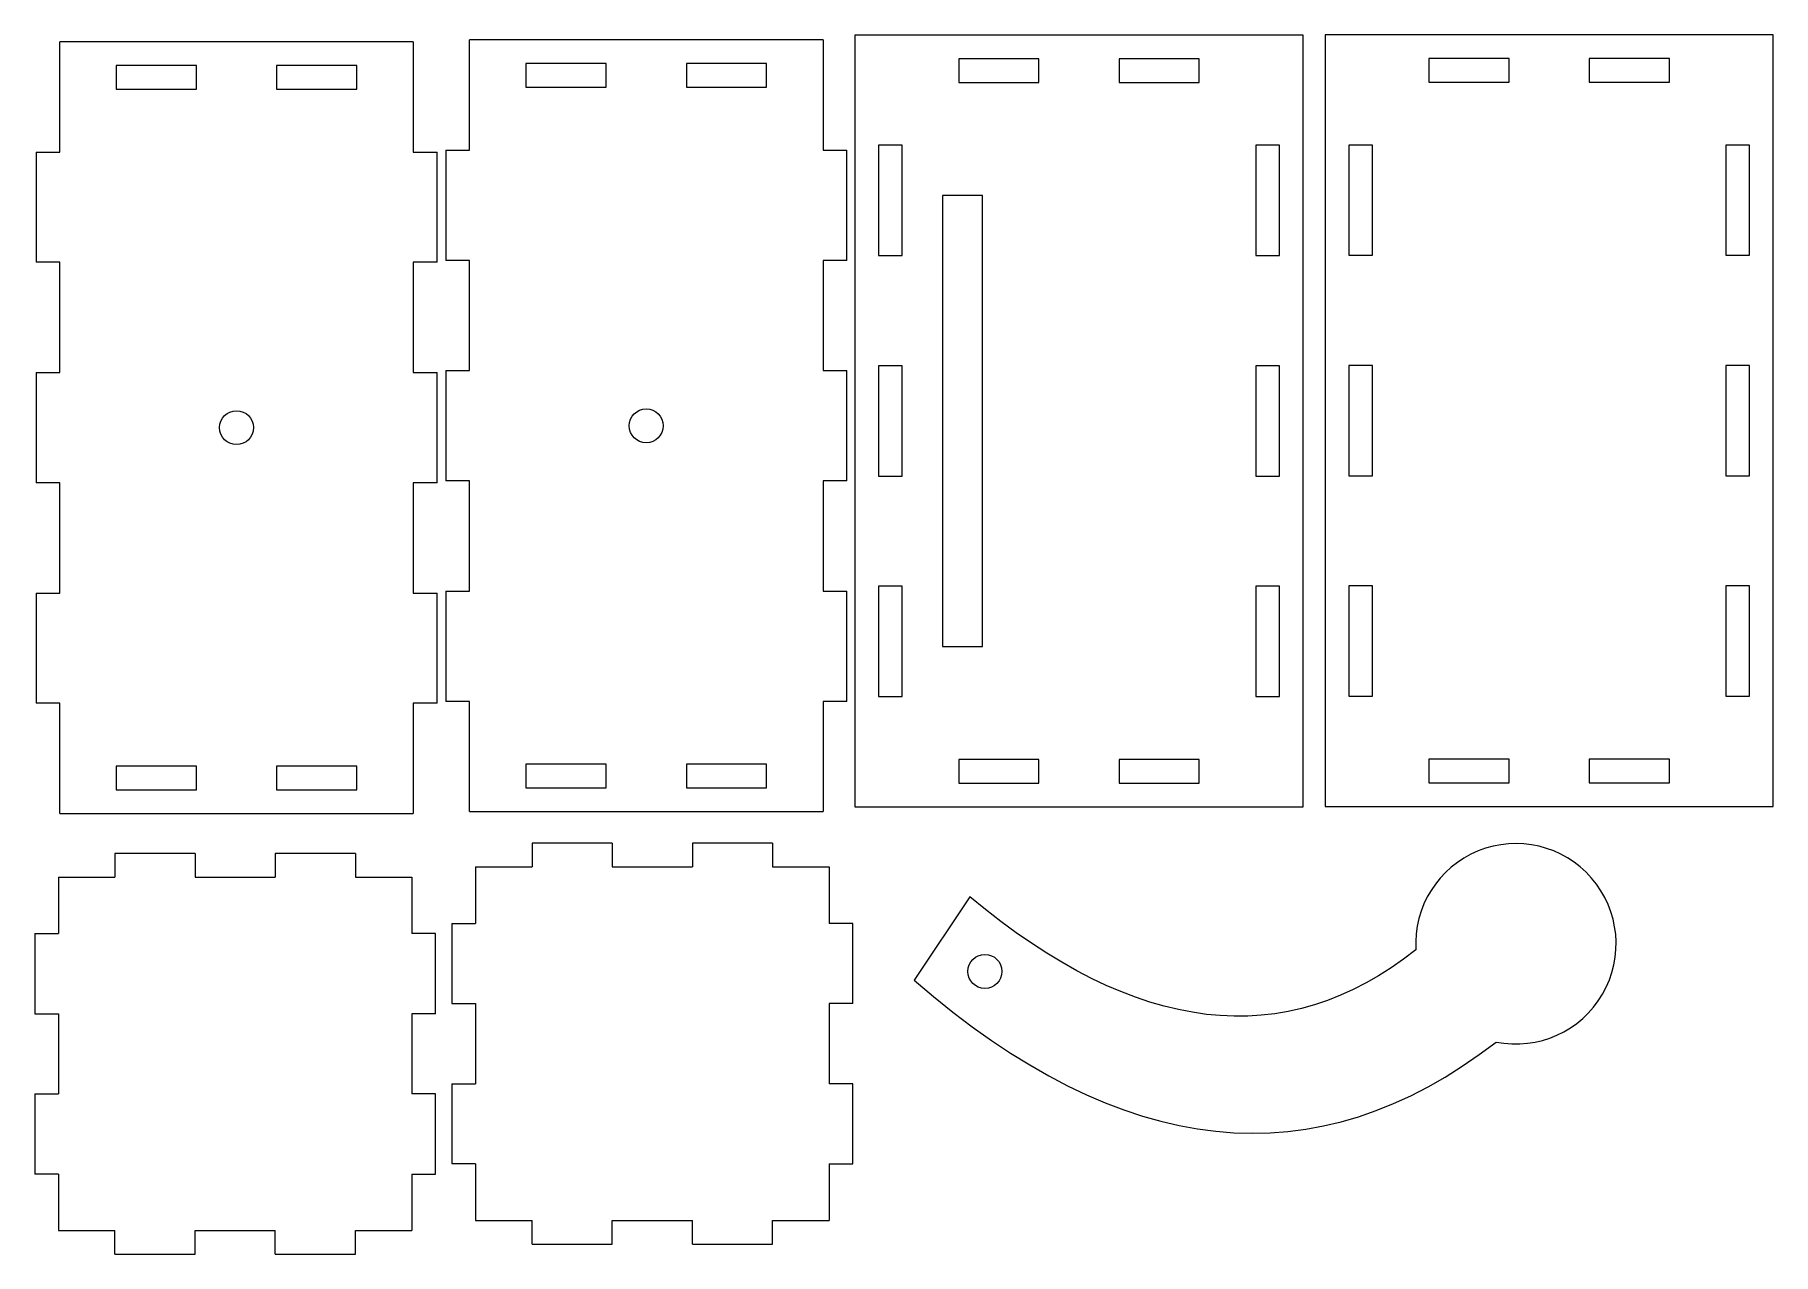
# Model space of a CAD drawing. Header units: inches. Extents: x 0.54 to 9.21, y 26.22 to 32.3.
import ezdxf

# ---------------------------------------------------------------- set-up
doc = ezdxf.new("R2010")
doc.units = ezdxf.units.IN
doc.header["$MEASUREMENT"] = 0

msp = doc.modelspace()

# ---------------------------------------------------------------- linework, layer by layer
at = {"color": 7, "linetype": 'Continuous', "lineweight": 15}
for p, q in [((2.7097, 31.7249), (2.7097, 32.2749)), ((4.4735, 32.2749), (2.7097, 32.2749)), ((4.4735, 32.2749), (4.4735, 31.7249)), ((6.869, 32.2992), (4.6328, 32.2992)), ((4.6328, 32.2992), (4.6328, 28.4492)), ((6.869, 28.4492), (6.869, 32.2992)), ((9.2144, 32.3005), (6.9781, 32.3005)), ((6.9781, 32.3005), (6.9781, 28.4505)), ((9.2144, 28.4505), (9.2144, 32.3005)), ((0.6657, 31.7154), (0.6657, 32.2654)), ((2.4295, 32.2654), (0.6657, 32.2654)), ((2.4295, 32.2654), (2.4295, 31.7154)), ((5.5509, 32.1811), (5.1509, 32.1811)), ((5.1509, 32.1811), (5.1509, 32.063)), ((5.5509, 32.063), (5.5509, 32.1811)), ((6.3509, 32.1811), (5.9509, 32.1811)), ((5.9509, 32.1811), (5.9509, 32.063)), ((6.3509, 32.063), (6.3509, 32.1811)), ((7.8962, 32.1824), (7.4962, 32.1824)), ((7.4962, 32.1824), (7.4962, 32.0643)), ((7.8962, 32.0643), (7.8962, 32.1824)), ((8.6962, 32.1824), (8.2962, 32.1824)), ((8.2962, 32.1824), (8.2962, 32.0643)), ((8.6962, 32.0643), (8.6962, 32.1824)), ((1.3476, 32.1473), (0.9476, 32.1473)), ((0.9476, 32.1473), (0.9476, 32.0292)), ((1.3476, 32.0292), (1.3476, 32.1473)), ((2.1476, 32.1473), (1.7476, 32.1473)), ((1.7476, 32.1473), (1.7476, 32.0292)), ((2.1476, 32.0292), (2.1476, 32.1473)), ((3.3916, 32.1568), (2.9916, 32.1568)), ((2.9916, 32.1568), (2.9916, 32.0387)), ((3.3916, 32.0387), (3.3916, 32.1568)), ((4.1916, 32.1568), (3.7916, 32.1568)), ((3.7916, 32.1568), (3.7916, 32.0387)), ((4.1916, 32.0387), (4.1916, 32.1568)), ((0.9476, 32.0292), (1.3476, 32.0292)), ((1.7476, 32.0292), (2.1476, 32.0292)), ((2.9916, 32.0387), (3.3916, 32.0387)), ((3.7916, 32.0387), (4.1916, 32.0387)), ((5.1509, 32.063), (5.5509, 32.063)), ((5.9509, 32.063), (6.3509, 32.063)), ((7.4962, 32.0643), (7.8962, 32.0643)), ((8.2962, 32.0643), (8.6962, 32.0643)), ((4.7509, 31.7492), (4.7509, 31.1992)), ((4.869, 31.7492), (4.7509, 31.7492)), ((4.869, 31.1992), (4.869, 31.7492)), ((6.7509, 31.7492), (6.6328, 31.7492)), ((6.6328, 31.7492), (6.6328, 31.1992)), ((6.7509, 31.1992), (6.7509, 31.7492)), ((7.0962, 31.7505), (7.0962, 31.2005)), ((7.2144, 31.7505), (7.0962, 31.7505)), ((7.2144, 31.2005), (7.2144, 31.7505)), ((9.0962, 31.7505), (8.9781, 31.7505)), ((8.9781, 31.7505), (8.9781, 31.2005)), ((9.0962, 31.2005), (9.0962, 31.7505)), ((0.5476, 31.7154), (0.6657, 31.7154)), ((0.5476, 31.7154), (0.5476, 31.1654)), ((2.4295, 31.7154), (2.5476, 31.7154)), ((2.5476, 31.1654), (2.5476, 31.7154)), ((2.5916, 31.7249), (2.7097, 31.7249)), ((2.5916, 31.7249), (2.5916, 31.1749)), ((4.4735, 31.7249), (4.5916, 31.7249)), ((4.5916, 31.1749), (4.5916, 31.7249)), ((5.269, 31.4992), (5.069, 31.4992)), ((5.069, 31.4992), (5.069, 29.2492)), ((5.269, 29.2492), (5.269, 31.4992)), ((0.6657, 31.1654), (0.5476, 31.1654)), ((0.6657, 30.6154), (0.6657, 31.1654)), ((2.5476, 31.1654), (2.4295, 31.1654)), ((2.4295, 31.1654), (2.4295, 30.6154)), ((2.7097, 31.1749), (2.5916, 31.1749)), ((2.7097, 30.6249), (2.7097, 31.1749)), ((4.5916, 31.1749), (4.4735, 31.1749)), ((4.4735, 31.1749), (4.4735, 30.6249)), ((4.7509, 31.1992), (4.869, 31.1992)), ((6.6328, 31.1992), (6.7509, 31.1992)), ((7.0962, 31.2005), (7.2144, 31.2005)), ((8.9781, 31.2005), (9.0962, 31.2005)), ((2.5916, 30.6249), (2.5916, 30.0749)), ((2.5916, 30.6249), (2.7097, 30.6249)), ((4.4735, 30.6249), (4.5916, 30.6249)), ((4.5916, 30.0749), (4.5916, 30.6249)), ((4.7509, 30.6492), (4.7509, 30.0992)), ((4.869, 30.6492), (4.7509, 30.6492)), ((4.869, 30.0992), (4.869, 30.6492)), ((6.7509, 30.6492), (6.6328, 30.6492)), ((6.6328, 30.6492), (6.6328, 30.0992)), ((6.7509, 30.0992), (6.7509, 30.6492)), ((7.0962, 30.6505), (7.0962, 30.1005)), ((7.2144, 30.6505), (7.0962, 30.6505)), ((7.2144, 30.1005), (7.2144, 30.6505)), ((9.0962, 30.6505), (8.9781, 30.6505)), ((8.9781, 30.6505), (8.9781, 30.1005)), ((9.0962, 30.1005), (9.0962, 30.6505)), ((0.5476, 30.6154), (0.5476, 30.0654)), ((0.5476, 30.6154), (0.6657, 30.6154)), ((2.4295, 30.6154), (2.5476, 30.6154)), ((2.5476, 30.0654), (2.5476, 30.6154)), ((4.7509, 30.0992), (4.869, 30.0992)), ((6.6328, 30.0992), (6.7509, 30.0992)), ((7.0962, 30.1005), (7.2144, 30.1005)), ((8.9781, 30.1005), (9.0962, 30.1005)), ((0.6657, 30.0654), (0.5476, 30.0654)), ((0.6657, 29.5154), (0.6657, 30.0654)), ((2.5476, 30.0654), (2.4295, 30.0654)), ((2.4295, 30.0654), (2.4295, 29.5154)), ((2.7097, 30.0749), (2.5916, 30.0749)), ((2.7097, 29.5249), (2.7097, 30.0749)), ((4.5916, 30.0749), (4.4735, 30.0749)), ((4.4735, 30.0749), (4.4735, 29.5249)), ((0.5476, 29.5154), (0.6657, 29.5154)), ((0.5476, 29.5154), (0.5476, 28.9654)), ((2.4295, 29.5154), (2.5476, 29.5154)), ((2.5476, 28.9654), (2.5476, 29.5154)), ((2.5916, 29.5249), (2.7097, 29.5249)), ((2.5916, 29.5249), (2.5916, 28.9749)), ((4.4735, 29.5249), (4.5916, 29.5249)), ((4.5916, 28.9749), (4.5916, 29.5249)), ((4.7509, 29.5492), (4.7509, 28.9992)), ((4.869, 29.5492), (4.7509, 29.5492)), ((4.869, 28.9992), (4.869, 29.5492)), ((6.7509, 29.5492), (6.6328, 29.5492)), ((6.6328, 29.5492), (6.6328, 28.9992)), ((6.7509, 28.9992), (6.7509, 29.5492)), ((7.0962, 29.5505), (7.0962, 29.0005)), ((7.2144, 29.5505), (7.0962, 29.5505)), ((7.2144, 29.0005), (7.2144, 29.5505)), ((9.0962, 29.5505), (8.9781, 29.5505)), ((8.9781, 29.5505), (8.9781, 29.0005)), ((9.0962, 29.0005), (9.0962, 29.5505)), ((5.069, 29.2492), (5.269, 29.2492)), ((2.7097, 28.9749), (2.5916, 28.9749)), ((2.7097, 28.4249), (2.7097, 28.9749)), ((4.5916, 28.9749), (4.4735, 28.9749)), ((4.4735, 28.9749), (4.4735, 28.4249)), ((4.7509, 28.9992), (4.869, 28.9992)), ((6.6328, 28.9992), (6.7509, 28.9992)), ((7.0962, 29.0005), (7.2144, 29.0005)), ((8.9781, 29.0005), (9.0962, 29.0005)), ((0.6657, 28.9654), (0.5476, 28.9654)), ((0.6657, 28.4154), (0.6657, 28.9654)), ((2.5476, 28.9654), (2.4295, 28.9654)), ((2.4295, 28.9654), (2.4295, 28.4154)), ((1.3476, 28.6516), (0.9476, 28.6516)), ((0.9476, 28.6516), (0.9476, 28.5335)), ((1.3476, 28.5335), (1.3476, 28.6516)), ((2.1476, 28.6516), (1.7476, 28.6516)), ((1.7476, 28.6516), (1.7476, 28.5335)), ((2.1476, 28.5335), (2.1476, 28.6516)), ((3.3916, 28.6611), (2.9916, 28.6611)), ((2.9916, 28.6611), (2.9916, 28.543)), ((3.3916, 28.543), (3.3916, 28.6611)), ((4.1916, 28.6611), (3.7916, 28.6611)), ((3.7916, 28.6611), (3.7916, 28.543)), ((4.1916, 28.543), (4.1916, 28.6611)), ((5.5509, 28.6855), (5.1509, 28.6855)), ((5.1509, 28.6855), (5.1509, 28.5673)), ((5.5509, 28.5673), (5.5509, 28.6855)), ((6.3509, 28.6855), (5.9509, 28.6855)), ((5.9509, 28.6855), (5.9509, 28.5673)), ((6.3509, 28.5673), (6.3509, 28.6855)), ((7.8962, 28.6868), (7.4962, 28.6868)), ((7.4962, 28.6868), (7.4962, 28.5686)), ((7.8962, 28.5686), (7.8962, 28.6868)), ((8.6962, 28.6868), (8.2962, 28.6868)), ((8.2962, 28.6868), (8.2962, 28.5686)), ((8.6962, 28.5686), (8.6962, 28.6868)), ((2.9916, 28.543), (3.3916, 28.543)), ((3.7916, 28.543), (4.1916, 28.543)), ((5.1509, 28.5673), (5.5509, 28.5673)), ((5.9509, 28.5673), (6.3509, 28.5673)), ((7.4962, 28.5686), (7.8962, 28.5686)), ((8.2962, 28.5686), (8.6962, 28.5686)), ((0.9476, 28.5335), (1.3476, 28.5335)), ((1.7476, 28.5335), (2.1476, 28.5335)), ((6.9781, 28.4505), (9.2144, 28.4505)), ((0.6657, 28.4154), (2.4295, 28.4154)), ((2.7097, 28.4249), (4.4735, 28.4249)), ((4.6328, 28.4492), (6.869, 28.4492)), ((0.9408, 28.2167), (0.9408, 28.0986)), ((1.3408, 28.2167), (0.9408, 28.2167)), ((1.3408, 28.2167), (1.3408, 28.0986)), ((1.7408, 28.2167), (1.7408, 28.0986)), ((2.1408, 28.2167), (1.7408, 28.2167)), ((2.1408, 28.2167), (2.1408, 28.0986)), ((3.022, 28.2669), (3.022, 28.1488)), ((3.422, 28.2669), (3.022, 28.2669)), ((3.422, 28.2669), (3.422, 28.1488)), ((3.822, 28.2669), (3.822, 28.1488)), ((4.222, 28.2669), (3.822, 28.2669)), ((4.222, 28.2669), (4.222, 28.1488)), ((2.7401, 28.1488), (2.7401, 27.8669)), ((2.7401, 28.1488), (3.022, 28.1488)), ((3.422, 28.1488), (3.822, 28.1488)), ((4.222, 28.1488), (4.5039, 28.1488)), ((4.5039, 28.1488), (4.5039, 27.8669)), ((0.6589, 28.0986), (0.6589, 27.8167)), ((0.6589, 28.0986), (0.9408, 28.0986)), ((1.3408, 28.0986), (1.7408, 28.0986)), ((2.1408, 28.0986), (2.4227, 28.0986)), ((2.4227, 28.0986), (2.4227, 27.8167)), ((5.2064, 27.9995), (4.9277, 27.5843)), ((2.622, 27.8669), (2.7401, 27.8669)), ((2.622, 27.8669), (2.622, 27.4669)), ((4.622, 27.8669), (4.5039, 27.8669)), ((4.622, 27.4669), (4.622, 27.8669)), ((0.5408, 27.8167), (0.6589, 27.8167)), ((0.5408, 27.8167), (0.5408, 27.4167)), ((2.5408, 27.8167), (2.4227, 27.8167)), ((2.5408, 27.4167), (2.5408, 27.8167)), ((0.5408, 27.4167), (0.6589, 27.4167)), ((0.6589, 27.4167), (0.6589, 27.0167)), ((2.5408, 27.4167), (2.4227, 27.4167)), ((2.4227, 27.4167), (2.4227, 27.0167)), ((2.622, 27.4669), (2.7401, 27.4669)), ((2.7401, 27.4669), (2.7401, 27.0669)), ((4.622, 27.4669), (4.5039, 27.4669)), ((4.5039, 27.4669), (4.5039, 27.0669)), ((2.622, 27.0669), (2.622, 26.6669)), ((2.622, 27.0669), (2.7401, 27.0669)), ((4.622, 27.0669), (4.5039, 27.0669)), ((4.622, 26.6669), (4.622, 27.0669)), ((0.5408, 27.0167), (0.5408, 26.6167)), ((0.5408, 27.0167), (0.6589, 27.0167)), ((2.5408, 27.0167), (2.4227, 27.0167)), ((2.5408, 26.6167), (2.5408, 27.0167)), ((2.7401, 26.6669), (2.622, 26.6669)), ((2.7401, 26.6669), (2.7401, 26.385)), ((4.5039, 26.6669), (4.622, 26.6669)), ((4.5039, 26.6669), (4.5039, 26.385)), ((0.6589, 26.6167), (0.5408, 26.6167)), ((0.6589, 26.6167), (0.6589, 26.3348)), ((2.4227, 26.6167), (2.5408, 26.6167)), ((2.4227, 26.6167), (2.4227, 26.3348)), ((2.7401, 26.385), (3.022, 26.385)), ((3.022, 26.2669), (3.022, 26.385)), ((3.422, 26.385), (3.822, 26.385)), ((3.422, 26.2669), (3.422, 26.385)), ((3.822, 26.2669), (3.822, 26.385)), ((4.222, 26.385), (4.5039, 26.385)), ((4.222, 26.2669), (4.222, 26.385)), ((0.6589, 26.3348), (0.9408, 26.3348)), ((0.9408, 26.2167), (0.9408, 26.3348)), ((1.3408, 26.3348), (1.7408, 26.3348)), ((1.3408, 26.2167), (1.3408, 26.3348)), ((1.7408, 26.2167), (1.7408, 26.3348)), ((2.1408, 26.3348), (2.4227, 26.3348)), ((2.1408, 26.2167), (2.1408, 26.3348)), ((0.9408, 26.2167), (1.3408, 26.2167)), ((1.7408, 26.2167), (2.1408, 26.2167)), ((3.022, 26.2669), (3.422, 26.2669)), ((3.822, 26.2669), (4.222, 26.2669))]:
    msp.add_line(p, q, dxfattribs=at)
for centre, radius in [((1.5476, 30.3404), 0.0847), ((3.5916, 30.3499), 0.0847), ((5.2814, 27.6278), 0.0848)]:
    msp.add_circle(centre, radius, dxfattribs=at)
msp.add_arc((7.9305, 27.7656), 0.5, 258.60424, 183.3956, dxfattribs=at)
for points in [[(7.4314, 27.736), (6.7798, 27.2182), (6.0381, 27.306), (5.2064, 27.9995)], [(4.9277, 27.5843), (5.9672, 26.6818), (6.9351, 26.5788), (7.8317, 27.2755)]]:
    msp.add_open_spline(points, degree=3, dxfattribs=at)

doc.saveas('drawing.dxf')
